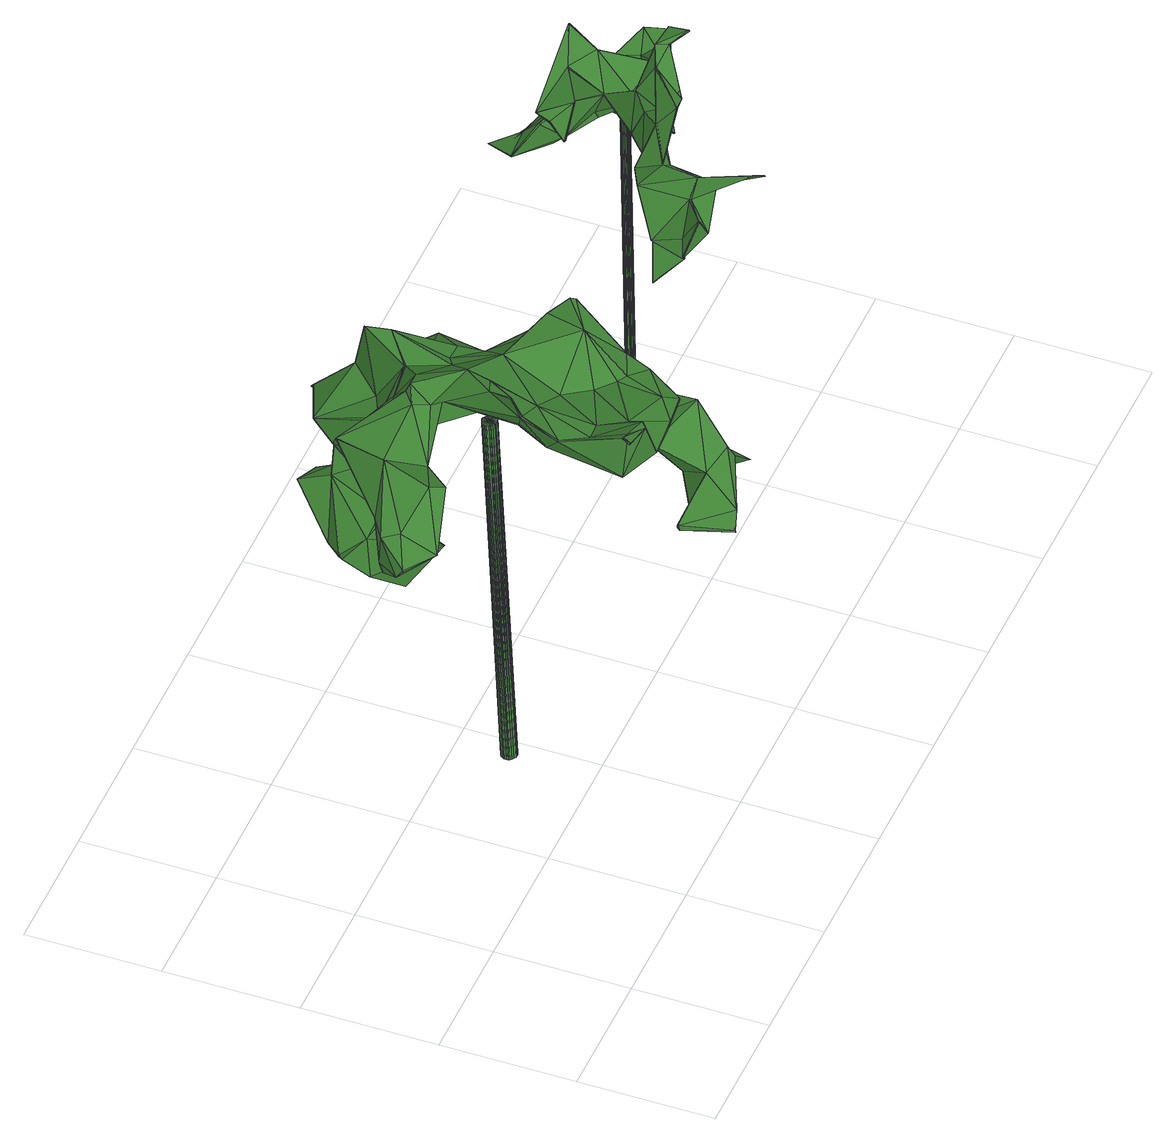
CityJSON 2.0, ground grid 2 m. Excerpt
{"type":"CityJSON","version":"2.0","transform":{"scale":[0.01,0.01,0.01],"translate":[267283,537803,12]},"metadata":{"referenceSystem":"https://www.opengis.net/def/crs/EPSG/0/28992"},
"CityObjects":{
"tree1":{"type":"SolitaryVegetationObject","attributes":{"gtid":427,"crown_width_m":5.31,"crown_median_z":19.07,"crown_r50_m":0.245,"crown_porosity":0.924,"trunk_H_m":6.12,"trunk_DBH_m":0.223,"trunk_radius_m":0.111,"trunk_base_height_m":12.95,"original_gtid":"485"},"geometry":[{"type":"Solid","lod":"3","boundaries":[[[[0,1,2]],[[3,4,5]],[[6,7,8]],[[9,10,11]],[[12,9,13]],[[14,15,16]],[[17,14,16]],[[18,5,19]],[[20,18,19]],[[21,22,23]],[[14,24,25]],[[26,27,17]],[[28,26,17]],[[29,30,31]],[[32,33,34]],[[32,34,35]],[[36,37,38]],[[30,39,40]],[[41,42,43]],[[44,45,46]],[[30,29,39]],[[47,22,21]],[[48,16,15]],[[49,50,8]],[[51,52,53]],[[54,55,56]],[[57,56,55]],[[58,12,59]],[[40,39,29]],[[60,6,61]],[[14,17,24]],[[19,62,63]],[[64,65,66]],[[64,67,65]],[[46,68,69]],[[44,70,45]],[[37,71,38]],[[72,25,73]],[[74,75,76]],[[60,7,6]],[[50,49,77]],[[52,78,79]],[[80,81,82]],[[80,83,81]],[[24,84,85]],[[45,70,86]],[[46,43,68]],[[87,88,89]],[[90,91,92]],[[54,93,55]],[[94,95,96]],[[50,77,8]],[[97,98,99]],[[5,4,100]],[[41,101,86]],[[102,103,42]],[[55,104,57]],[[13,105,74]],[[106,65,107]],[[29,25,72]],[[108,109,110]],[[111,65,106]],[[112,104,55]],[[111,113,65]],[[66,65,113]],[[14,25,31]],[[114,99,115]],[[51,53,116]],[[36,38,117]],[[41,86,118]],[[88,119,89]],[[102,42,120]],[[42,103,115]],[[98,42,115]],[[99,86,121]],[[99,121,122]],[[120,42,41]],[[68,97,69]],[[43,101,41]],[[114,115,120]],[[102,120,115]],[[31,25,29]],[[35,123,32]],[[124,125,79]],[[122,121,46]],[[68,98,97]],[[43,98,68]],[[120,126,127]],[[114,120,127]],[[115,103,102]],[[115,99,98]],[[128,129,130]],[[79,117,64]],[[53,66,131]],[[12,13,33]],[[132,93,54]],[[40,85,133]],[[134,28,135]],[[134,136,28]],[[137,73,24]],[[106,138,111]],[[107,138,106]],[[29,73,40]],[[1,0,139]],[[72,73,29]],[[73,25,24]],[[137,40,73]],[[135,28,16]],[[83,80,140]],[[89,66,87]],[[49,8,7]],[[28,129,26]],[[141,142,27]],[[40,137,85]],[[24,85,137]],[[143,144,145]],[[9,12,10]],[[138,113,111]],[[107,65,75]],[[146,147,148]],[[93,147,146]],[[108,142,109]],[[27,142,108]],[[0,63,94]],[[122,46,69]],[[126,149,112]],[[126,120,149]],[[150,24,17]],[[47,151,143]],[[144,143,34]],[[97,99,122]],[[97,122,69]],[[15,84,152]],[[153,34,143]],[[43,46,45]],[[79,78,124]],[[54,145,132]],[[93,132,145]],[[78,51,124]],[[13,74,76]],[[154,89,155]],[[58,59,156]],[[138,74,87]],[[105,87,74]],[[130,129,28]],[[59,12,157]],[[87,105,88]],[[153,151,158]],[[47,158,151]],[[81,83,159]],[[86,70,121]],[[44,46,121]],[[36,125,124]],[[144,34,33]],[[127,126,112]],[[41,149,120]],[[88,160,10]],[[8,77,6]],[[61,6,77]],[[11,160,105]],[[161,100,140]],[[121,70,44]],[[117,38,162]],[[64,162,67]],[[117,162,64]],[[66,52,64]],[[60,159,4]],[[53,52,66]],[[77,92,91]],[[77,49,92]],[[163,10,164]],[[163,164,84]],[[84,24,108]],[[35,139,123]],[[1,139,35]],[[86,99,114]],[[146,148,162]],[[88,105,160]],[[9,11,105]],[[9,105,13]],[[140,80,161]],[[10,160,11]],[[127,118,86]],[[15,152,135]],[[82,61,165]],[[82,165,80]],[[21,149,51]],[[3,5,18]],[[143,145,56]],[[54,56,145]],[[56,57,143]],[[55,37,112]],[[130,166,167]],[[86,114,127]],[[150,17,168]],[[21,23,104]],[[93,145,33]],[[161,165,77]],[[169,170,123]],[[171,123,170]],[[133,172,40]],[[30,40,172]],[[31,15,14]],[[27,108,168]],[[87,113,138]],[[123,157,32]],[[33,32,157]],[[127,112,124]],[[124,112,37]],[[124,37,36]],[[52,79,64]],[[51,78,52]],[[20,109,142]],[[20,142,141]],[[133,85,84]],[[133,84,15]],[[94,173,0]],[[35,34,153]],[[1,35,153]],[[167,170,174]],[[169,174,170]],[[108,163,84]],[[118,149,41]],[[159,60,175]],[[159,175,81]],[[154,53,131]],[[154,131,89]],[[26,141,27]],[[161,5,100]],[[112,149,104]],[[117,125,36]],[[79,125,117]],[[38,71,176]],[[107,75,138]],[[148,13,76]],[[148,76,67]],[[108,110,177]],[[74,138,75]],[[148,67,162]],[[67,75,65]],[[21,104,149]],[[143,57,22]],[[119,177,155]],[[158,47,21]],[[21,51,158]],[[53,154,116]],[[154,155,177]],[[108,177,163]],[[30,172,31]],[[62,92,95]],[[62,95,94]],[[60,4,3]],[[140,159,83]],[[100,159,140]],[[178,110,20]],[[33,147,93]],[[12,33,157]],[[116,158,51]],[[146,176,93]],[[162,176,146]],[[38,176,162]],[[77,91,161]],[[47,143,22]],[[178,179,153]],[[2,1,180]],[[57,104,22]],[[23,22,104]],[[2,181,19]],[[19,63,2]],[[28,166,130]],[[145,144,33]],[[136,156,59]],[[143,151,153]],[[60,61,175]],[[18,26,129]],[[45,101,43]],[[182,101,45]],[[10,163,88]],[[15,135,48]],[[13,148,147]],[[127,124,118]],[[124,51,118]],[[51,149,118]],[[82,81,175]],[[61,82,175]],[[5,161,90]],[[5,90,19]],[[92,19,90]],[[141,26,18]],[[18,20,141]],[[183,95,60]],[[167,174,130]],[[13,147,33]],[[135,16,48]],[[58,156,152]],[[158,116,184]],[[158,184,153]],[[110,184,177]],[[154,177,184]],[[154,184,116]],[[20,181,178]],[[19,181,20]],[[178,184,110]],[[153,184,178]],[[17,16,28]],[[55,71,37]],[[96,185,128]],[[159,100,4]],[[128,173,94]],[[128,94,96]],[[123,173,169]],[[174,169,173]],[[139,0,173]],[[139,173,123]],[[18,183,3]],[[129,183,18]],[[3,183,60]],[[49,7,92]],[[174,173,130]],[[130,173,128]],[[77,165,61]],[[179,2,180]],[[179,180,153]],[[93,71,55]],[[93,176,71]],[[108,24,150]],[[2,63,0]],[[2,179,181]],[[178,181,179]],[[7,95,92]],[[129,128,183]],[[98,186,42]],[[43,42,186]],[[43,186,98]],[[185,183,128]],[[153,180,1]],[[58,164,12]],[[90,161,91]],[[152,84,164]],[[89,131,66]],[[12,164,10]],[[152,164,58]],[[152,156,135]],[[135,156,134]],[[134,156,136]],[[86,182,45]],[[86,101,182]],[[15,31,172]],[[15,172,133]],[[110,109,20]],[[157,123,171]],[[157,171,59]],[[136,59,171]],[[80,165,161]],[[136,166,28]],[[136,171,170]],[[94,63,62]],[[92,62,19]],[[108,150,168]],[[170,187,136]],[[166,136,187]],[[166,187,167]],[[66,113,87]],[[76,75,67]],[[185,95,183]],[[96,95,185]],[[60,95,7]],[[88,163,119]],[[163,177,119]],[[119,155,89]],[[17,27,168]],[[170,167,187]],[[188,189,190]],[[188,190,191]],[[191,190,192]],[[191,192,193]],[[190,189,194]],[[190,194,192]],[[192,194,195]],[[192,195,193]],[[194,189,196]],[[194,196,195]],[[195,196,197]],[[195,197,193]],[[196,189,198]],[[196,198,197]],[[197,198,199]],[[197,199,193]],[[198,189,200]],[[198,200,199]],[[199,200,201]],[[199,201,193]],[[200,189,202]],[[200,202,201]],[[201,202,203]],[[201,203,193]],[[202,189,204]],[[202,204,203]],[[203,204,205]],[[203,205,193]],[[204,189,206]],[[204,206,205]],[[205,206,207]],[[205,207,193]],[[206,189,208]],[[206,208,207]],[[207,208,209]],[[207,209,193]],[[208,189,210]],[[208,210,209]],[[209,210,211]],[[209,211,193]],[[210,189,212]],[[210,212,211]],[[211,212,213]],[[211,213,193]],[[212,189,214]],[[212,214,213]],[[213,214,215]],[[213,215,193]],[[214,189,216]],[[214,216,215]],[[215,216,217]],[[215,217,193]],[[216,189,218]],[[216,218,217]],[[217,218,219]],[[217,219,193]],[[218,189,220]],[[218,220,219]],[[219,220,221]],[[219,221,193]],[[220,189,222]],[[220,222,221]],[[221,222,223]],[[221,223,193]],[[222,189,224]],[[222,224,223]],[[223,224,225]],[[223,225,193]],[[224,189,226]],[[224,226,225]],[[225,226,227]],[[225,227,193]],[[226,189,228]],[[226,228,227]],[[227,228,229]],[[227,229,193]],[[228,189,230]],[[228,230,229]],[[229,230,231]],[[229,231,193]],[[230,189,232]],[[230,232,231]],[[231,232,233]],[[231,233,193]],[[232,189,234]],[[232,234,233]],[[233,234,235]],[[233,235,193]],[[234,189,236]],[[234,236,235]],[[235,236,237]],[[235,237,193]],[[236,189,188]],[[236,188,237]],[[237,188,191]],[[237,191,193]]]]}]},
"tree2":{"type":"SolitaryVegetationObject","attributes":{"gtid":471,"crown_width_m":3.61,"crown_median_z":18.41,"crown_r50_m":0.202,"crown_porosity":0.928,"trunk_H_m":5.37,"trunk_DBH_m":0.133,"trunk_radius_m":0.0665,"trunk_base_height_m":13.04,"original_gtid":"535"},"geometry":[{"type":"Solid","lod":"3","boundaries":[[[[238,239,240]],[[241,242,243]],[[244,245,246]],[[247,248,249]],[[250,248,247]],[[251,252,253]],[[251,253,254]],[[255,256,257]],[[258,259,260]],[[251,254,261]],[[262,263,264]],[[252,265,266]],[[267,268,244]],[[267,244,246]],[[269,270,271]],[[272,273,274]],[[275,271,270]],[[276,277,249]],[[278,279,269]],[[241,263,242]],[[280,279,281]],[[279,282,281]],[[278,282,279]],[[283,284,285]],[[286,287,288]],[[289,290,257]],[[258,291,259]],[[292,291,293]],[[294,286,288]],[[295,296,297]],[[298,245,299]],[[292,267,246]],[[300,245,298]],[[301,245,300]],[[250,247,302]],[[285,303,283]],[[304,302,247]],[[278,305,306]],[[270,280,275]],[[249,239,276]],[[238,307,284]],[[308,309,310]],[[311,312,313]],[[274,314,272]],[[299,243,315]],[[316,293,317]],[[276,318,277]],[[277,318,319]],[[320,302,304]],[[321,322,323]],[[324,325,326]],[[239,327,276]],[[239,328,327]],[[329,319,318]],[[330,298,299]],[[299,245,244]],[[272,331,273]],[[291,267,293]],[[332,333,285]],[[262,334,335]],[[279,280,270]],[[278,269,271]],[[278,271,305]],[[311,313,316]],[[336,242,335]],[[265,337,255]],[[292,338,267]],[[315,339,299]],[[340,248,250]],[[306,305,296]],[[279,270,269]],[[336,335,341]],[[342,343,253]],[[252,342,253]],[[319,276,327]],[[344,256,345]],[[301,346,284]],[[347,301,284]],[[344,345,348]],[[349,350,328]],[[351,332,324]],[[341,352,339]],[[296,353,354]],[[296,354,306]],[[311,355,356]],[[357,352,297]],[[357,297,296]],[[358,275,280]],[[358,280,357]],[[336,315,242]],[[240,239,249]],[[260,259,342]],[[317,293,356]],[[240,340,349]],[[316,359,293]],[[238,346,328]],[[317,356,355]],[[272,314,349]],[[349,314,360]],[[328,325,349]],[[328,326,325]],[[285,325,332]],[[361,319,362]],[[361,362,363]],[[280,364,357]],[[347,283,308]],[[347,308,246]],[[361,277,319]],[[363,277,361]],[[312,356,293]],[[246,259,292]],[[318,276,329]],[[329,276,319]],[[346,238,284]],[[330,299,339]],[[259,291,292]],[[275,358,271]],[[305,271,358]],[[343,310,365]],[[309,365,310]],[[320,362,360]],[[300,298,330]],[[257,290,255]],[[253,365,254]],[[308,310,246]],[[345,255,337]],[[366,297,352]],[[348,367,344]],[[258,260,368]],[[246,310,259]],[[315,336,369]],[[370,294,371]],[[287,322,321]],[[372,320,360]],[[372,360,331]],[[255,266,265]],[[352,341,366]],[[366,341,264]],[[373,374,375]],[[292,359,338]],[[365,376,301]],[[346,301,376]],[[253,343,365]],[[377,252,266]],[[322,287,370]],[[322,370,351]],[[367,364,281]],[[378,328,346]],[[268,267,260]],[[305,358,296]],[[357,296,358]],[[353,379,281]],[[367,281,379]],[[345,337,348]],[[241,244,268]],[[241,243,244]],[[263,335,242]],[[244,243,299]],[[240,349,325]],[[330,380,348]],[[348,380,367]],[[252,337,265]],[[374,260,289]],[[374,289,257]],[[309,322,381]],[[309,381,378]],[[255,345,256]],[[273,360,274]],[[331,360,273]],[[288,287,321]],[[252,377,342]],[[370,286,294]],[[261,300,251]],[[251,300,348]],[[330,348,300]],[[365,301,382]],[[365,382,261]],[[261,382,300]],[[301,300,382]],[[259,310,342]],[[307,285,284]],[[283,347,284]],[[292,293,359]],[[313,312,338]],[[267,338,293]],[[312,293,338]],[[379,375,367]],[[285,307,325]],[[240,325,307]],[[350,327,328]],[[301,347,245]],[[320,372,250]],[[340,250,372]],[[251,337,252]],[[348,337,251]],[[377,266,255]],[[347,246,245]],[[311,356,312]],[[333,332,371]],[[333,371,294]],[[340,372,349]],[[280,281,364]],[[353,281,354]],[[295,297,379]],[[263,373,264]],[[268,373,263]],[[268,263,241]],[[257,383,374]],[[242,315,243]],[[286,370,287]],[[268,260,374]],[[268,374,373]],[[258,368,291]],[[291,368,267]],[[267,368,260]],[[357,384,352]],[[320,363,362]],[[324,332,325]],[[316,338,359]],[[316,313,338]],[[239,238,328]],[[238,240,307]],[[353,295,379]],[[378,376,309]],[[365,309,376]],[[346,376,378]],[[375,264,373]],[[333,308,303]],[[333,303,285]],[[261,254,365]],[[331,349,372]],[[331,272,349]],[[302,320,250]],[[339,369,341]],[[315,369,339]],[[378,381,351]],[[322,351,381]],[[308,323,309]],[[274,360,314]],[[249,340,240]],[[249,248,340]],[[322,309,323]],[[308,333,323]],[[294,323,333]],[[288,323,294]],[[288,321,323]],[[262,335,263]],[[374,383,375]],[[335,334,341]],[[264,341,334]],[[262,264,334]],[[375,383,367]],[[344,367,383]],[[256,383,257]],[[256,344,383]],[[316,355,311]],[[317,355,316]],[[296,295,353]],[[330,384,380]],[[341,369,336]],[[367,380,364]],[[363,385,277]],[[352,384,339]],[[330,339,384]],[[247,385,304]],[[380,384,364]],[[357,364,384]],[[378,351,326]],[[378,326,328]],[[324,326,351]],[[260,342,289]],[[342,310,343]],[[306,282,278]],[[354,281,282]],[[354,282,306]],[[327,350,362]],[[360,362,350]],[[349,360,350]],[[327,362,319]],[[351,370,371]],[[351,371,332]],[[366,264,386]],[[255,290,377]],[[379,386,375]],[[297,366,386]],[[297,386,379]],[[342,290,289]],[[377,290,342]],[[375,386,264]],[[249,385,247]],[[277,385,249]],[[320,385,363]],[[304,385,320]],[[283,303,308]],[[387,388,389]],[[387,389,390]],[[390,389,391]],[[390,391,392]],[[389,388,393]],[[389,393,391]],[[391,393,394]],[[391,394,392]],[[393,388,395]],[[393,395,394]],[[394,395,396]],[[394,396,392]],[[395,388,397]],[[395,397,396]],[[396,397,398]],[[396,398,392]],[[397,388,399]],[[397,399,398]],[[398,399,400]],[[398,400,392]],[[399,388,401]],[[399,401,400]],[[400,401,402]],[[400,402,392]],[[401,388,403]],[[401,403,402]],[[402,403,404]],[[402,404,392]],[[403,388,405]],[[403,405,404]],[[404,405,406]],[[404,406,392]],[[405,388,407]],[[405,407,406]],[[406,407,408]],[[406,408,392]],[[407,388,409]],[[407,409,408]],[[408,409,410]],[[408,410,392]],[[409,388,411]],[[409,411,410]],[[410,411,412]],[[410,412,392]],[[411,388,413]],[[411,413,412]],[[412,413,414]],[[412,414,392]],[[413,388,415]],[[413,415,414]],[[414,415,416]],[[414,416,392]],[[415,388,417]],[[415,417,416]],[[416,417,418]],[[416,418,392]],[[417,388,419]],[[417,419,418]],[[418,419,420]],[[418,420,392]],[[419,388,421]],[[419,421,420]],[[420,421,422]],[[420,422,392]],[[421,388,423]],[[421,423,422]],[[422,423,424]],[[422,424,392]],[[423,388,425]],[[423,425,424]],[[424,425,426]],[[424,426,392]],[[425,388,427]],[[425,427,426]],[[426,427,428]],[[426,428,392]],[[427,388,429]],[[427,429,428]],[[428,429,430]],[[428,430,392]],[[429,388,431]],[[429,431,430]],[[430,431,432]],[[430,432,392]],[[431,388,433]],[[431,433,432]],[[432,433,434]],[[432,434,392]],[[433,388,435]],[[433,435,434]],[[434,435,436]],[[434,436,392]],[[435,388,387]],[[435,387,436]],[[436,387,390]],[[436,390,392]]]]}]}
},
"vertices":[
[447,546,682],[505,478,700],[463,500,669],[347,538,568],[309,484,540],[356,512,581],[336,616,532],[373,578,539],[380,606,519],[287,318,852],[263,309,856],[254,274,863],[305,358,844],[330,267,787],[113,416,717],[134,411,806],[153,487,803],[199,478,744],[300,520,670],[395,501,610],[308,489,692],[511,247,668],[560,288,677],[523,247,665],[149,382,709],[87,399,663],[242,496,672],[238,475,727],[208,514,739],[8,343,722],[8,334,737],[39,378,756],[403,422,760],[398,343,797],[451,389,743],[443,426,747],[526,138,677],[540,186,702],[489,149,708],[8,333,735],[67,307,724],[598,162,476],[626,125,469],[519,116,461],[454,113,513],[459,112,505],[458,111,504],[481,275,717],[152,487,805],[405,570,491],[404,572,491],[437,202,633],[384,175,694],[382,202,702],[522,286,812],[546,223,714],[529,315,771],[562,288,678],[258,422,837],[289,426,825],[339,568,552],[283,551,483],[388,523,600],[408,555,658],[369,109,722],[327,109,802],[304,133,723],[339,118,801],[501,84,476],[502,48,484],[455,114,514],[500,204,718],[85,393,649],[86,391,650],[278,216,785],[303,125,806],[317,185,768],[295,544,483],[430,173,660],[454,127,685],[258,428,465],[235,511,506],[248,521,497],[213,462,509],[189,369,762],[138,323,782],[560,113,521],[276,216,784],[263,265,822],[289,237,756],[358,512,579],[311,483,538],[382,546,551],[492,263,789],[402,583,659],[375,573,644],[393,617,652],[510,52,484],[537,61,489],[537,60,491],[302,473,540],[519,117,463],[660,89,469],[659,88,470],[549,241,649],[265,263,824],[257,103,835],[262,115,838],[224,415,777],[300,461,746],[331,397,750],[256,104,833],[588,203,620],[302,124,804],[613,103,527],[619,95,509],[407,306,668],[459,125,697],[540,185,566],[300,281,775],[639,177,518],[455,112,515],[503,49,486],[392,502,794],[532,166,637],[525,138,675],[633,164,573],[633,155,579],[380,610,668],[288,563,684],[289,574,696],[325,218,752],[512,291,821],[116,338,796],[213,461,760],[154,488,804],[281,454,784],[124,376,705],[260,116,837],[433,463,739],[271,377,546],[271,491,667],[274,476,734],[509,335,758],[473,348,760],[504,321,790],[444,230,731],[405,263,744],[350,189,760],[540,187,566],[191,446,766],[473,347,758],[226,407,830],[451,389,741],[361,280,731],[322,291,751],[252,426,827],[380,409,771],[409,306,667],[268,489,523],[253,274,861],[322,441,518],[380,154,754],[269,380,809],[243,386,822],[265,517,494],[274,478,736],[305,487,713],[213,460,758],[383,538,796],[345,465,780],[345,463,781],[52,354,760],[406,560,703],[356,510,701],[249,522,499],[479,210,724],[316,348,759],[374,437,731],[410,453,729],[442,426,745],[356,508,699],[527,100,486],[373,573,644],[393,365,745],[392,618,653],[528,99,485],[300,463,748],[386,325,95],[375,325,95],[386,328,95],[372,347,707],[372,350,707],[361,348,707],[385,330,95],[370,353,707],[383,333,95],[369,355,706],[381,334,95],[366,357,706],[378,336,95],[364,358,706],[375,336,95],[361,359,706],[372,336,95],[358,358,706],[370,335,95],[355,357,706],[367,333,95],[353,356,706],[366,331,95],[351,354,706],[364,328,95],[350,351,706],[364,325,95],[349,348,706],[364,322,95],[350,345,706],[365,320,95],[351,342,707],[367,318,95],[352,340,707],[369,316,95],[355,338,707],[372,314,95],[357,337,707],[375,314,95],[360,336,707],[378,314,95],[363,337,707],[380,315,96],[366,338,707],[383,317,95],[368,339,707],[384,319,95],[370,342,707],[386,322,95],[371,344,707],
[958,374,649],[915,346,637],[909,351,668],[1024,538,622],[1005,571,567],[1023,536,620],[1060,517,634],[1068,462,661],[1068,462,663],[823,252,642],[849,262,652],[856,310,627],[844,236,697],[1165,412,591],[1195,416,621],[1120,390,642],[1092,369,602],[1224,466,651],[1177,490,632],[1175,490,633],[1115,530,728],[1103,485,706],[1110,485,696],[1092,371,601],[1038,580,567],[1032,564,591],[1090,561,566],[1234,430,651],[1233,430,652],[1054,510,707],[1061,519,635],[1266,517,455],[1218,491,485],[1265,517,454],[942,197,710],[952,183,705],[952,184,706],[1217,491,484],[906,309,620],[857,308,626],[1257,550,480],[1218,512,516],[1216,512,516],[1203,546,552],[1224,539,490],[1029,388,688],[990,375,648],[993,357,706],[1111,356,778],[1111,355,776],[1120,389,766],[1128,428,630],[1186,455,635],[1114,531,729],[1055,509,708],[956,516,706],[1081,393,765],[1193,580,542],[1192,578,525],[1156,547,538],[1103,489,591],[1053,512,580],[1124,426,616],[1035,409,636],[844,235,696],[1027,367,702],[824,250,642],[1230,570,477],[1232,571,478],[958,374,651],[1045,407,707],[1047,405,707],[1077,426,669],[944,470,678],[959,497,692],[946,469,678],[943,197,709],[1004,570,566],[980,470,719],[955,515,706],[860,309,547],[900,279,566],[876,235,648],[1119,389,765],[1090,376,762],[1081,393,763],[1001,329,739],[952,331,676],[995,355,706],[906,307,621],[975,329,657],[861,309,546],[1109,486,577],[942,197,708],[1000,330,739],[1051,381,752],[1038,590,560],[1029,614,555],[1029,613,554],[1196,418,620],[982,470,717],[1065,535,551],[900,272,677],[1073,568,547],[1129,411,686],[1129,409,686],[1172,490,621],[1187,455,633],[991,374,648],[1034,409,638],[1162,448,596],[934,273,688],[957,255,664],[1034,336,725],[1119,552,537],[1195,581,543],[1193,577,526],[958,497,694],[958,497,692],[1156,546,537],[1223,539,489],[982,470,718],[955,254,664],[894,297,631],[900,278,643],[850,261,650],[1163,539,556],[1080,391,636],[1119,553,538],[1151,521,581],[1114,530,727],[1037,589,559],[1090,376,764],[1052,380,752],[901,270,677],[1096,537,610],[1143,491,603],[1115,531,597],[1031,387,688],[1199,438,644],[1027,366,700],[1163,541,556],[1138,514,579],[1053,381,751],[1080,393,635],[1171,491,622],[1131,540,547],[824,251,641],[1131,542,548],[1082,425,104],[1075,425,104],[1081,427,104],[1058,425,641],[1058,426,641],[1052,425,641],[1081,428,104],[1058,428,641],[1080,430,104],[1056,429,641],[1078,431,104],[1055,430,641],[1077,431,104],[1053,431,641],[1075,432,104],[1052,431,641],[1073,431,104],[1050,431,641],[1072,431,104],[1048,430,641],[1070,430,104],[1047,429,641],[1069,428,104],[1046,428,641],[1069,427,104],[1045,426,641],[1068,425,104],[1045,425,641],[1069,423,104],[1045,423,641],[1069,422,104],[1046,421,641],[1070,420,104],[1047,420,641],[1072,419,104],[1048,419,641],[1073,419,104],[1050,418,641],[1075,418,104],[1052,418,641],[1077,419,104],[1053,418,641],[1078,419,104],[1055,419,641],[1080,420,104],[1056,420,641],[1081,422,104],[1058,421,641],[1081,423,104],[1058,423,641]
]}
